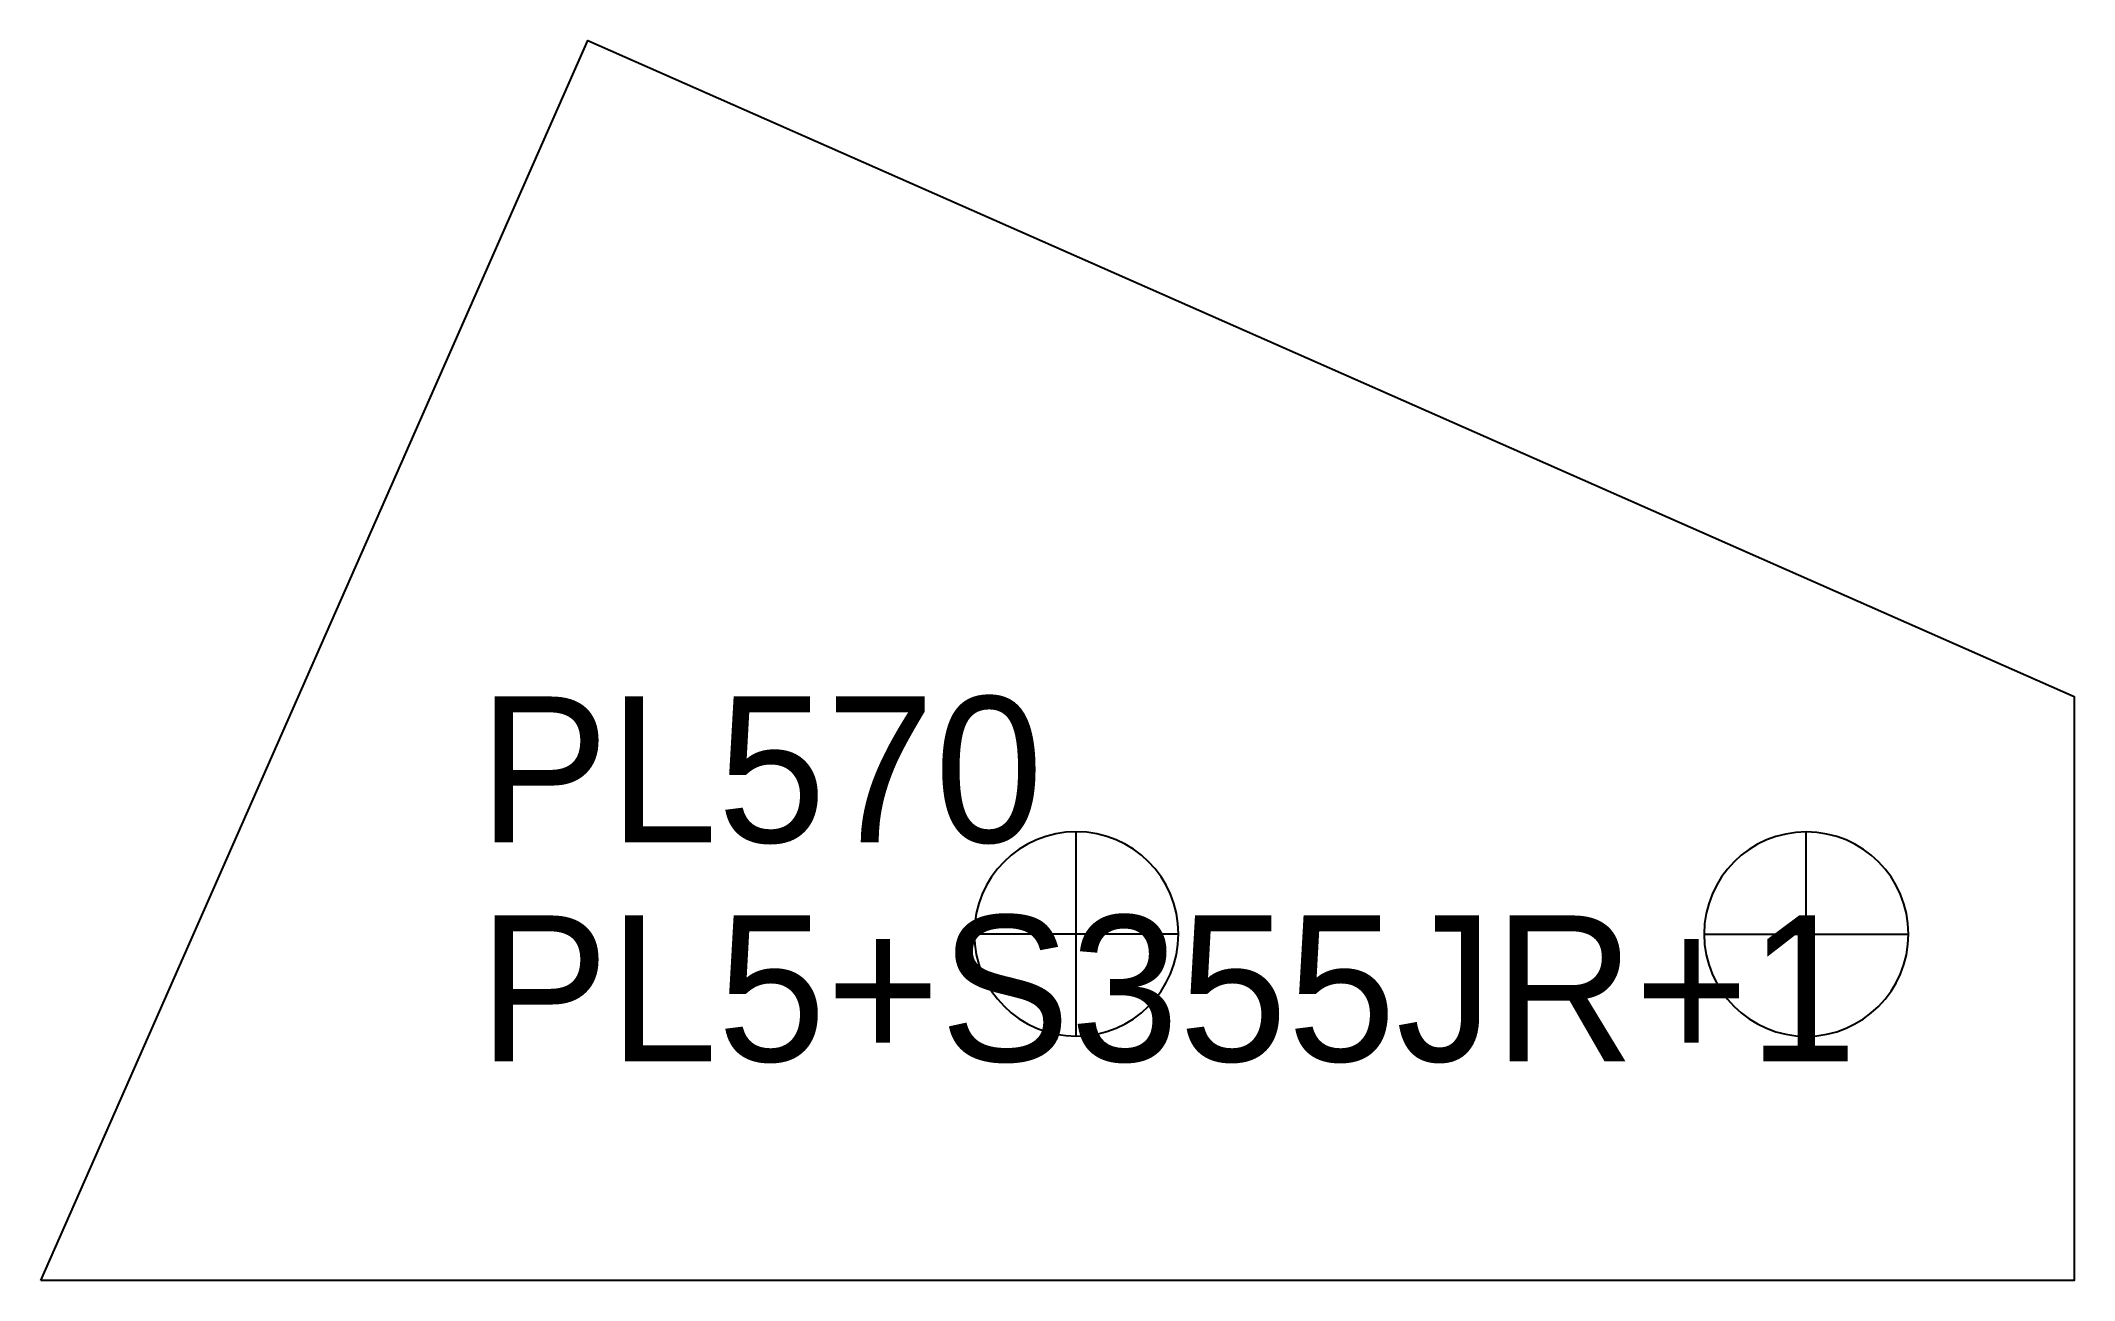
# Model space of a CAD drawing. Extents: x 0 to 139, y 0 to 85.
import ezdxf

# ---------------------------------------------------------------- set-up
doc = ezdxf.new("R2010")
doc.units = 0
for name, color, linetype in [('14', 7, 'CONTINUOUS'), ('CUT', 7, 'CONTINUOUS'), ('SCRIBE', 3, 'CONTINUOUS'), ('TEXT', 7, 'CONTINUOUS')]:
    doc.layers.add(name, color=color, linetype=linetype)

msp = doc.modelspace()

# ---------------------------------------------------------------- linework, layer by layer
at = {"layer": '14', "color": 7, "linetype": 'CONTINUOUS'}
for p, q in [((70.94, 16.73), (70.94, 30.73)), ((120.94, 16.72), (120.94, 30.72)), ((63.94, 23.73), (77.94, 23.73)), ((113.94, 23.72), (127.94, 23.72))]:
    msp.add_line(p, q, dxfattribs=at)
for points in [[(70.94, 30.73, 1), (70.94, 16.73, 1)], [(120.94, 30.72, 1), (120.94, 16.72, 1)]]:
    msp.add_lwpolyline(points, format="xyb", close=True, dxfattribs=at)
at = {"layer": 'CUT', "color": 7, "linetype": 'CONTINUOUS'}
msp.add_lwpolyline([(0, 0), (37.48, 84.93), (139.3, 40), (139.29, 0)], close=True, dxfattribs=at)

# ---------------------------------------------------------------- texts
at = {"layer": 'SCRIBE', "color": 3}
msp.add_text('PL570', height=10, dxfattribs=at).set_placement((30, 30))
at = {"layer": 'TEXT', "color": 7}
msp.add_text('PL5+S355JR+1', height=10, dxfattribs=at).set_placement((30, 15))

doc.saveas('drawing.dxf')
